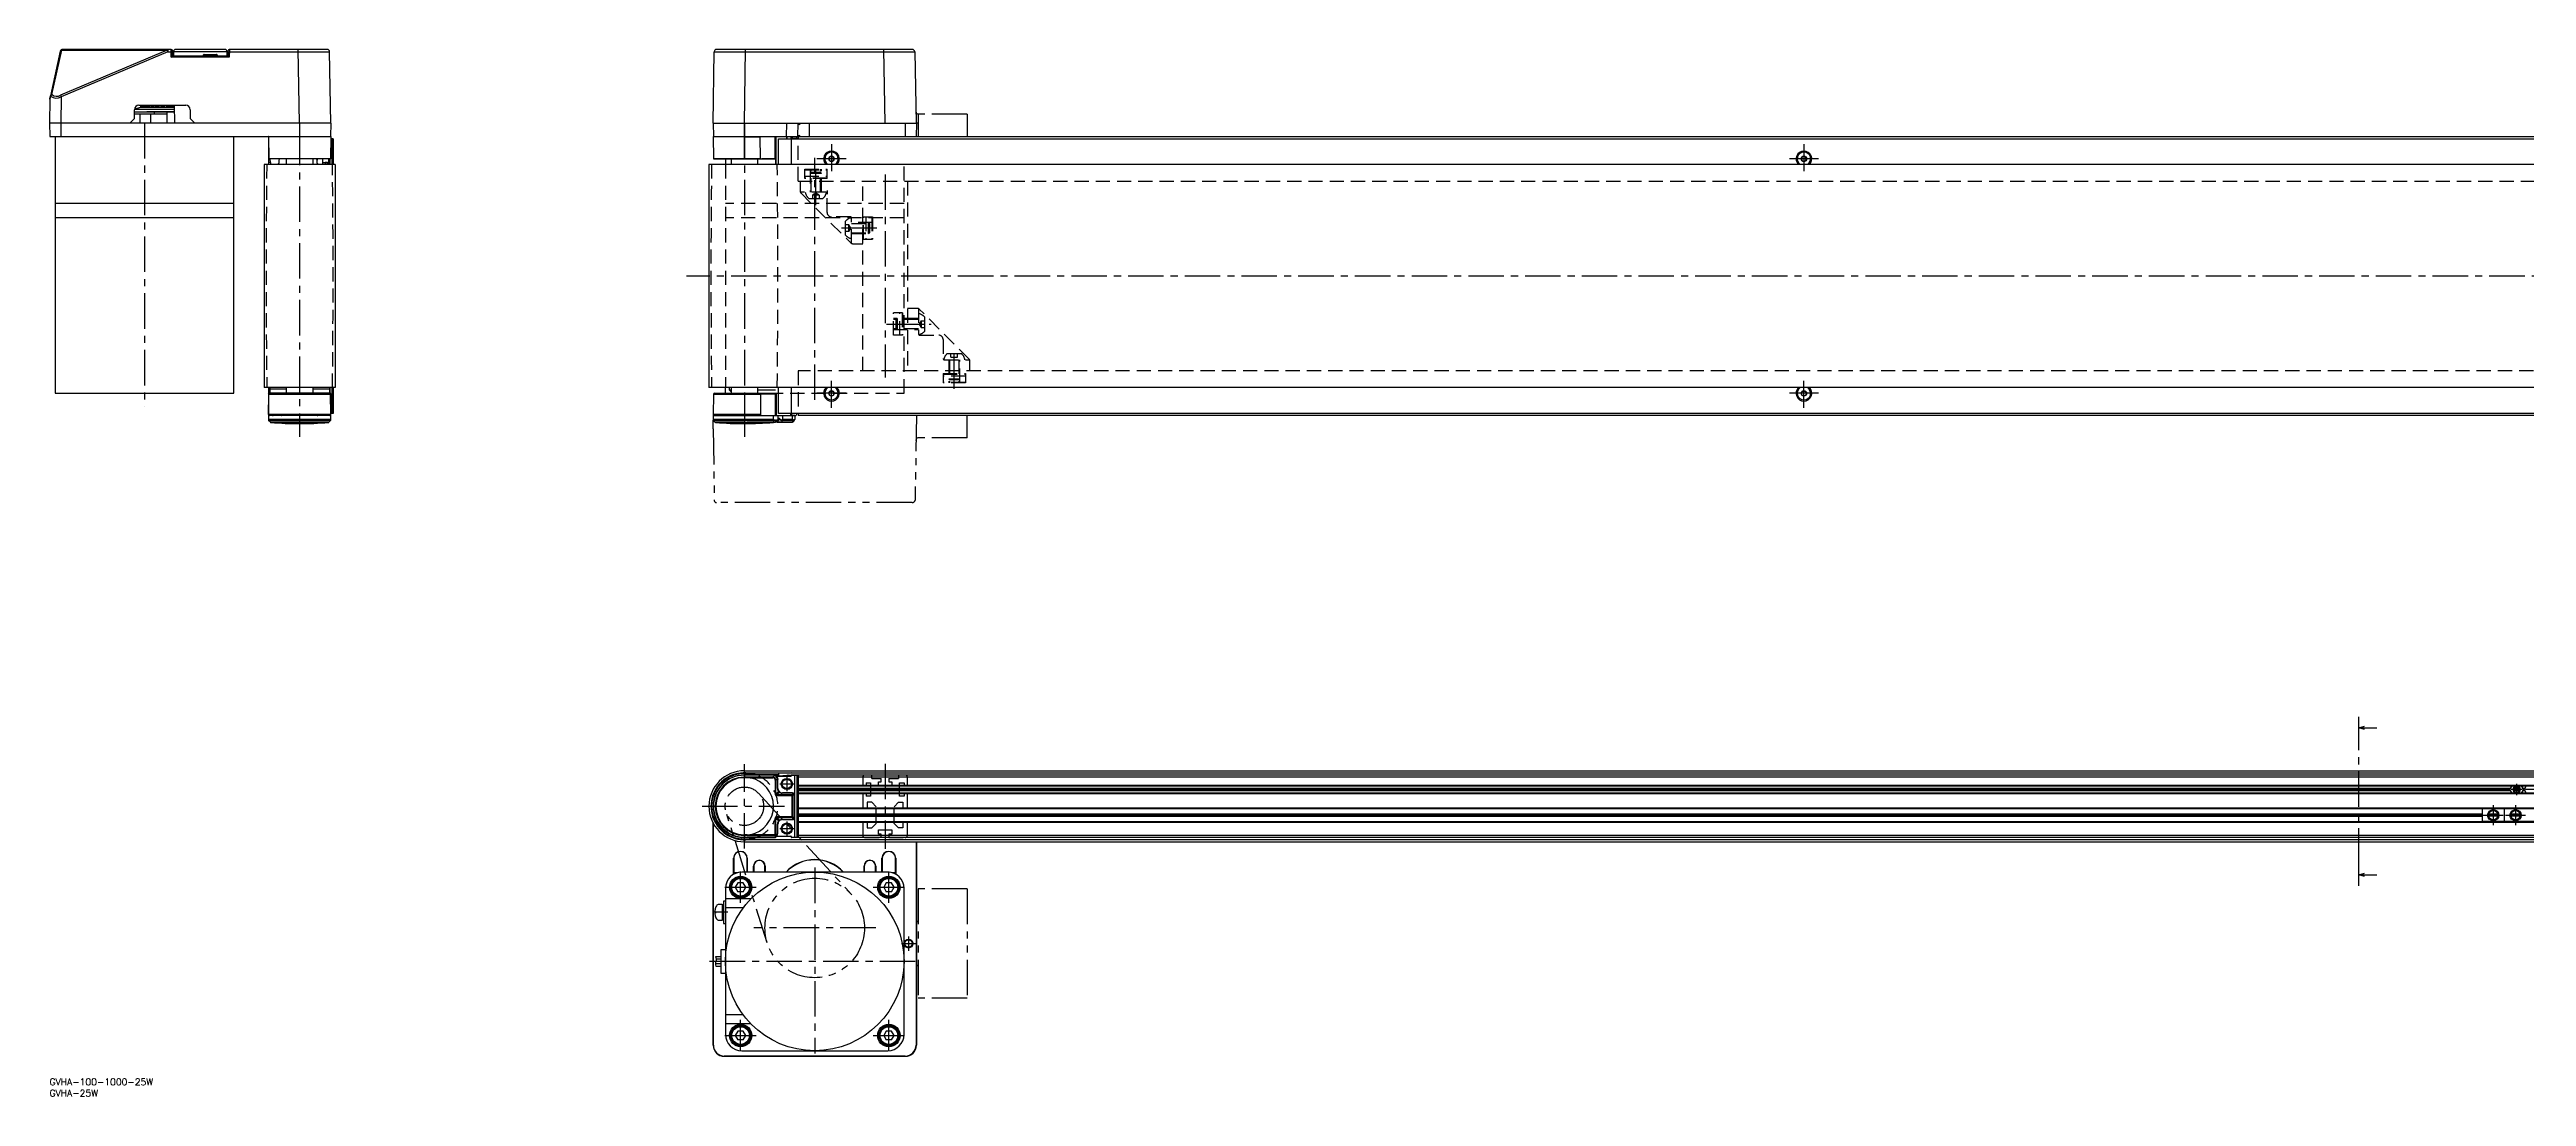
# Model space of a CAD drawing. Extents: x 0 to 1840, y -8 to 967.
# Drawn here: x 0 to 1109, y -8 to 461 of the extents above; entities that cross this region are included whole.
import ezdxf

# ---------------------------------------------------------------- set-up
doc = ezdxf.new("R2010")
doc.units = 0
doc.header["$LTSCALE"] = 0.5
for name, pattern in [('CENTER', [50.8, 31.75, -6.35, 6.35, -6.35]), ('DASHED', [19.05, 12.7, -6.35]), ('PHANTOM', [63.5, 31.75, -6.35, 6.35, -6.35, 6.35, -6.35])]:
    doc.linetypes.add(name, pattern=pattern)
for name, color, linetype in [('MSM_CENTER', 1, 'CENTER'), ('MSM_CONTINUOUS', 7, 'CONTINUOUS'), ('MSM_DASHED', 4, 'DASHED'), ('MSM_IMAGINARY', 6, 'PHANTOM'), ('MSM_NARROW', 5, 'CONTINUOUS'), ('MSM_PART_NUMBER', 7, 'CONTINUOUS')]:
    doc.layers.add(name, color=color, linetype=linetype)
doc.styles.get("Standard").update_dxf_attribs({"font": 'txt.shx', "height": 3, "bigfont": 'bigfont.shx'})

# ---------------------------------------------------------------- blocks, each defined once
blk = doc.blocks.new('*U2')
at = {"layer": 'MSM_PART_NUMBER'}
blk.add_text('GVHA-100-1000-25W', height=3, dxfattribs=at).set_placement((0, -3))
blk = doc.blocks.new('*U3')
at = {"layer": 'MSM_PART_NUMBER'}
blk.add_text('GVHA-25W', height=3, dxfattribs=at).set_placement((0, -8))

msp = doc.modelspace()

# ---------------------------------------------------------------- linework, layer by layer
at = {"layer": 'MSM_CENTER'}
for p, q in [((42.5, 428), (42.5, 301)), ((112, 425), (112, 287.5)), ((311.2, 428), (311.2, 287.5)), ((342.7, 304), (342.7, 412.5)), ((356.7, 412), (343.7, 412)), ((350.2, 418.5), (350.2, 406.5)), ((792.2, 412), (779.2, 412)), ((785.7, 418.5), (785.7, 406.5)), ((343.2, 391.2), (343.2, 408.3)), ((374.2, 405), (374.2, 314)), ((370.5, 381), (353.4, 381)), ((1337.1, 359.5), (285.3, 359.5)), ((374.9, 338), (394.9, 338)), ((405.2, 309), (405.2, 327.7)), ((350.2, 300.5), (350.2, 312.5)), ((785.7, 300.5), (785.7, 312.5)), ((356.7, 307), (343.7, 307)), ((792.2, 307), (779.2, 307)), ((1034.2, 96.3), (1034.2, 152.1)), ((311.2, 103.1), (311.2, 140.9)), ((330.2, 135.2), (330.2, 128.8)), ((374.2, 141), (374.2, 103)), ((327, 132), (333.3, 132)), ((1094.4, 122.5), (1094.4, 113.5)), ((1107.4, 129.5), (1102.4, 129.5)), ((1104.4, 122.5), (1104.4, 113.5)), ((1104.9, 127), (1104.9, 132)), ((1113.9, 129.5), (1108.9, 129.5)), ((292.3, 122), (329.2, 122)), ((327, 112), (333.3, 112)), ((330.2, 115.2), (330.2, 108.8)), ((1089.9, 118), (1098.9, 118)), ((1099.9, 118), (1108.9, 118)), ((309.5, 78.7), (309.5, 92.7)), ((342.7, 94.5), (342.7, 11.2)), ((375.9, 78.7), (375.9, 92.7)), ((302.5, 85.7), (316.5, 85.7)), ((368.9, 85.7), (382.9, 85.7)), ((303.7, 74.5), (297.2, 74.5)), ((370, 67.5), (315.4, 67.5)), ((381.5, 60.5), (387.8, 60.5)), ((384.7, 63.7), (384.7, 57.3)), ((387.7, 52.5), (294.2, 52.5)), ((309.5, 12.3), (309.5, 26.3)), ((375.9, 12.3), (375.9, 26.3)), ((302.5, 19.3), (316.5, 19.3)), ((368.9, 19.3), (382.9, 19.3))]:
    msp.add_line(p, q, dxfattribs=at)
at = {"layer": 'MSM_CONTINUOUS'}
for p, q in [((4.8, 460.2), (0.5, 440.2)), ((1.1, 440.8), (5.5, 460.7)), ((52.7, 460.7), (4.9, 440.5)), ((53, 460), (5.2, 439.7)), ((5.5, 460.7), (52.7, 460.7)), ((54.5, 461), (5.8, 461)), ((53, 461), (53, 460)), ((53, 460), (55, 460)), ((54.5, 457.5), (54.4, 461)), ((55, 458.5), (54.5, 457.5)), ((54.5, 457.5), (55.5, 458)), ((80.5, 457.5), (54.5, 457.5)), ((55, 460), (55, 460.5)), ((55, 458.5), (55, 460)), ((55, 458.5), (55, 458.5)), ((55.5, 460), (55.5, 458)), ((79.5, 460), (55.5, 460)), ((79.5, 458), (55.5, 458)), ((78.5, 461), (56.5, 461)), ((69, 458.5), (69, 458.6)), ((69.2, 458.8), (74.8, 458.8)), ((75, 458.5), (75, 458.6)), ((79.5, 458), (79.5, 460)), ((80.5, 457.5), (79.5, 458)), ((80, 460), (80, 460.5)), ((80, 460), (125.4, 460)), ((80, 460), (80, 458.5)), ((80, 458.5), (80, 458.5)), ((80, 458.5), (80.5, 457.5)), ((80.6, 461), (80.5, 457.5)), ((124.4, 461), (80.5, 461)), ((112, 428), (111.4, 461)), ((126, 428), (125.4, 460)), ((297.2, 428), (297.7, 460)), ((297.7, 460), (387.6, 460)), ((386.3, 461), (298.7, 461)), ((311.2, 428), (311.7, 461)), ((374.2, 428), (373.6, 461)), ((388.2, 428), (387.6, 460)), ((0.2, 438.7), (0, 428)), ((0.2, 438.9), (0.5, 440.2)), ((0.5, 440), (0.2, 438.7)), ((0.2, 438.7), (0.2, 438.9)), ((4.9, 440.5), (5.2, 439.7)), ((5.2, 439.7), (5, 428)), ((40.7, 435), (38, 434.2)), ((55.9, 434.1), (38, 434.1)), ((38, 430), (38, 434)), ((38, 433.1), (55.9, 433.1)), ((40, 436), (61, 436)), ((40.7, 436), (40.7, 435)), ((40.7, 436), (40.7, 435)), ((40.7, 436), (40.7, 435)), ((55.9, 435), (40.7, 435)), ((40.8, 436), (40.8, 435)), ((40.8, 436), (40.8, 435)), ((40.8, 436), (40.8, 435)), ((40.9, 436), (40.9, 435)), ((41.1, 435), (41.1, 436)), ((41.2, 436), (41.2, 435)), ((41.2, 436), (41.2, 435)), ((41.3, 436), (41.3, 435)), ((41.4, 436), (41.4, 435)), ((41.4, 436), (41.4, 435)), ((41.6, 436), (41.6, 435)), ((41.9, 435), (41.9, 436)), ((42.1, 436), (42.1, 435)), ((42.2, 436), (42.2, 435)), ((42.4, 436), (42.4, 435)), ((42.5, 436), (42.5, 435)), ((42.5, 436), (42.5, 435)), ((42.8, 436), (42.8, 435)), ((43.1, 435), (43.1, 436)), ((43.5, 436), (43.5, 435)), ((43.5, 433.1), (43.5, 433)), ((55.9, 433), (43.5, 433)), ((43.6, 436), (43.6, 435)), ((43.9, 436), (43.9, 435)), ((44.1, 436), (44.1, 435)), ((44.4, 436), (44.4, 435)), ((44.7, 435), (44.7, 436)), ((45.3, 436), (45.3, 435)), ((45.4, 436), (45.4, 435)), ((45.8, 436), (45.8, 435)), ((46, 436), (46, 435)), ((46.4, 436), (46.4, 435)), ((46.8, 435), (46.8, 436)), ((47.5, 436), (47.5, 435)), ((47.6, 436), (47.6, 435)), ((48.1, 436), (48.1, 435)), ((48.3, 436), (48.3, 435)), ((48.8, 436), (48.8, 435)), ((49.1, 435), (49.1, 436)), ((50, 436), (50, 435)), ((50, 435), (50, 436)), ((50.2, 436), (50.2, 435)), ((50.6, 436), (50.6, 435)), ((50.9, 436), (50.9, 435)), ((51.4, 436), (51.4, 435)), ((51.7, 435), (51.7, 436)), ((52.5, 435), (52.5, 436)), ((52.5, 433), (52.5, 428)), ((52.7, 436), (52.7, 435)), ((52.9, 436), (52.9, 435)), ((53.4, 436), (53.4, 435)), ((53.7, 436), (53.7, 435)), ((54.2, 436), (54.2, 435)), ((54.5, 435), (54.5, 436)), ((55.1, 435), (55.1, 436)), ((55.2, 435), (55.2, 436)), ((55.5, 436), (55.5, 435)), ((55.8, 436), (56, 428)), ((55.8, 436), (55.8, 435)), ((63, 434), (63, 430)), ((0, 428), (0.1, 422)), ((126, 428), (0, 428)), ((0.1, 422), (126, 422)), ((2.5, 422), (2.5, 307)), ((5, 428), (5, 422)), ((36, 428), (38, 430)), ((36.6, 428), (36.6, 428.5)), ((52.5, 432), (38, 432)), ((40.5, 432), (40.5, 428)), ((45.2, 432), (45.2, 428)), ((63, 430), (65, 428)), ((82.5, 307), (82.5, 422)), ((98, 422), (98, 409.5)), ((98, 421.8), (98.2, 412.2)), ((112, 428), (112, 422)), ((126, 421.8), (125.8, 412.2)), ((126, 428), (125.9, 422)), ((126, 422), (126, 412)), ((297.2, 428), (297.3, 422)), ((297.2, 428), (388.2, 428)), ((297.2, 421.8), (297.3, 412.2)), ((297.3, 422), (1236.2, 422)), ((311.2, 412), (311.2, 428)), ((311.2, 421.8), (318.1, 421.8)), ((318.1, 422), (318.3, 412)), ((325, 412), (325, 422)), ((325.2, 409.5), (325.2, 422)), ((325.4, 409.5), (325.4, 422)), ((330.1, 422), (330.2, 428)), ((330.1, 421.8), (330.1, 421)), ((330.1, 421.8), (330.2, 421.8)), ((330.2, 421.8), (330.2, 421)), ((332.2, 421.2), (332.2, 422)), ((332.7, 421), (332.7, 422)), ((334.7, 421), (334.7, 422)), ((335.1, 422), (335.2, 428)), ((335.2, 422), (335.2, 421)), ((340.2, 428), (340.2, 422)), ((383.2, 428), (383.2, 422)), ((388.2, 428), (388.1, 422)), ((126, 412), (98, 412)), ((98.2, 412.2), (125.8, 412.2)), ((98.9, 410.3), (98.8, 412)), ((103, 412), (102.7, 411.4)), ((102.7, 411.4), (102.7, 410.1)), ((106, 412), (106, 409.5)), ((118, 409.5), (118, 412)), ((119.8, 411.4), (119.5, 412)), ((119.8, 410.6), (120, 412)), ((119.8, 410.1), (119.8, 412)), ((119.9, 410), (119.8, 410.6)), ((122.2, 412), (122.2, 409.5)), ((125.1, 410.4), (125.1, 412)), ((125.5, 412.1), (125.5, 409.5)), ((127, 421), (126, 421)), ((126.5, 409.5), (126.5, 421)), ((127, 421), (127, 409.5)), ((127, 421), (127, 409.5)), ((297.3, 412.2), (318.3, 412.2)), ((297.5, 412), (325, 412)), ((302.7, 412), (302.7, 409.5)), ((305.2, 412), (305.2, 409.5)), ((317.2, 409.5), (317.2, 412)), ((319, 412.2), (325.1, 412.2)), ((319, 412), (319, 412.2)), ((326.5, 409.5), (326.5, 421)), ((326.5, 421), (1295.5, 421)), ((332.1, 421), (332.1, 409.5)), ((332.2, 421.2), (335.2, 421.2)), ((332.2, 421), (332.2, 409.5)), ((349.6, 413), (349, 412)), ((349, 412), (349.6, 410.9)), ((350.8, 413), (349.6, 413)), ((349.6, 410.9), (350.8, 410.9)), ((351.4, 412), (350.8, 413)), ((350.8, 410.9), (351.4, 412)), ((785.1, 413), (784.5, 412)), ((784.5, 412), (785.1, 410.9)), ((786.3, 413), (785.1, 413)), ((785.1, 410.9), (786.3, 410.9)), ((786.9, 412), (786.3, 413)), ((786.3, 410.9), (786.9, 412)), ((96.1, 409.5), (96.1, 309.5)), ((127.9, 409.5), (96.1, 409.5)), ((99.1, 410.3), (98, 410.3)), ((99.1, 409.5), (99.1, 410.3)), ((102.1, 409.5), (102.7, 410.1)), ((119.8, 410.1), (120.5, 409.5)), ((122.2, 410.4), (125.1, 410.4)), ((123.4, 410.3), (123.4, 409.5)), ((124.5, 410.3), (123.4, 410.3)), ((124.5, 409.5), (124.5, 410.3)), ((125.1, 410.4), (125.5, 409.9)), ((125.1, 409.5), (125.1, 410.3)), ((127.9, 409.5), (127.9, 309.5)), ((295.3, 409.5), (295.3, 309.5)), ((1327.1, 409.5), (295.3, 409.5)), ((82.5, 392), (2.5, 392)), ((82.5, 385.5), (2.5, 385.5)), ((2.5, 307), (82.5, 307)), ((127.9, 309.5), (96.1, 309.5)), ((98, 309.5), (98, 295.2)), ((98, 297.5), (98.2, 306.5)), ((98.2, 306.9), (98.2, 309.5)), ((125.8, 306.5), (98.2, 306.5)), ((125.7, 307), (98.3, 307)), ((98.4, 307), (98.4, 309.5)), ((98.6, 309.5), (98.6, 307)), ((98.6, 309), (106, 309)), ((101, 306.7), (101, 306.5)), ((106, 309.5), (106, 307.2)), ((106, 307.2), (106.2, 307)), ((117.8, 307), (118, 307.2)), ((118, 307.2), (118, 309.5)), ((118, 309), (125.4, 309)), ((123, 306.7), (123, 306.5)), ((125.4, 309.5), (125.4, 307)), ((125.5, 309.5), (125.5, 307)), ((126, 297.5), (125.8, 306.5)), ((126, 295.2), (126, 306.8)), ((126.5, 298), (126.5, 309.5)), ((127, 309.5), (127, 298)), ((127, 309.5), (127, 298)), ((1327.1, 309.5), (295.3, 309.5)), ((297.3, 306.5), (297.2, 297.5)), ((318.6, 306.5), (297.3, 306.5)), ((297.8, 307), (325.1, 307)), ((300.2, 306.7), (300.2, 306.5)), ((302.7, 307), (302.7, 309.5)), ((304.3, 309.5), (304.3, 308.5)), ((304.3, 308.5), (305.2, 307.6)), ((304.3, 308.5), (305.2, 308.5)), ((305.2, 309.5), (305.2, 307.2)), ((305.2, 307.2), (305.4, 307)), ((311.2, 307), (311.2, 294.1)), ((317, 307), (317.2, 307.2)), ((317.2, 307.2), (317.2, 309.5)), ((317.2, 308.5), (325.1, 308.5)), ((318.5, 297.5), (318.6, 307)), ((318.6, 306.8), (325, 306.8)), ((325, 306.8), (325, 297)), ((325.2, 297), (325.2, 307)), ((325.4, 307), (325.4, 297)), ((326.5, 298), (326.5, 309.5)), ((332.1, 309.5), (332.1, 298)), ((332.2, 309.5), (332.2, 298)), ((349, 307), (349.6, 308)), ((349.6, 305.9), (349, 307)), ((349.6, 308), (350.8, 308)), ((350.8, 305.9), (349.6, 305.9)), ((350.8, 308), (351.4, 307)), ((351.4, 307), (350.8, 305.9)), ((784.5, 307), (785.1, 308)), ((785.1, 305.9), (784.5, 307)), ((785.1, 308), (786.3, 308)), ((786.3, 305.9), (785.1, 305.9)), ((786.3, 308), (786.9, 307)), ((786.9, 307), (786.3, 305.9)), ((126, 297.5), (98, 297.5)), ((98, 297.5), (98, 297.5)), ((98.1, 297.2), (98, 297.2)), ((126, 297), (98, 297)), ((126, 295.2), (98, 295.2)), ((125.9, 294.8), (98.1, 294.8)), ((98.9, 294.1), (98.1, 294.8)), ((125.1, 294.1), (98.9, 294.1)), ((98.9, 294.1), (98.9, 294.1)), ((124.8, 293.9), (99.2, 293.9)), ((100.2, 297.3), (100.2, 297.5)), ((103.8, 297.3), (103.8, 297.5)), ((120.2, 297.3), (120.2, 297.5)), ((125.9, 294.8), (125.1, 294.1)), ((125.1, 294.1), (125.1, 294.1)), ((126, 297.2), (125.9, 297.2)), ((127, 298), (126, 298)), ((126, 297.5), (126, 297.5)), ((318.5, 297.5), (297.2, 297.5)), ((297.2, 297), (297.2, 295.2)), ((297.2, 297), (333.8, 297)), ((324.2, 295.2), (297.2, 295.2)), ((297.3, 294.8), (298, 294.1)), ((324.2, 294.8), (297.3, 294.8)), ((311, 294.1), (298, 294.1)), ((311, 293.9), (298.4, 293.9)), ((307.4, 297), (307.4, 297)), ((311, 294.1), (311.2, 294.1)), ((312.4, 294), (311, 293.9)), ((311, 294), (312.7, 294)), ((311.2, 294.1), (312.4, 294.1)), ((313.8, 294.1), (312.4, 294.1)), ((313.8, 294), (312.4, 294)), ((312.5, 294), (312.7, 294)), ((313.8, 294), (312.7, 294)), ((312.7, 294), (313.8, 294)), ((323.9, 294.1), (313.8, 294.1)), ((313.8, 294), (313.8, 294.1)), ((313.8, 294), (323.9, 294)), ((324.2, 294), (313.8, 294)), ((318.5, 297.2), (318.5, 297.5)), ((324.6, 294.8), (323.9, 294.1)), ((323.9, 294.1), (323.9, 294)), ((324.2, 294.8), (324.2, 297)), ((324.2, 295.2), (324.7, 295.1)), ((324.6, 294.8), (324.2, 294.8)), ((324.2, 294), (325, 294)), ((324.7, 295.1), (324.6, 294.8)), ((325.3, 294.1), (326, 294.8)), ((326.8, 295.2), (325.7, 294.1)), ((332.6, 294.1), (325.7, 294.1)), ((325.7, 294.1), (325.7, 294)), ((325.7, 294), (332.6, 294)), ((326, 294.8), (326.4, 295.2)), ((326, 294.8), (326, 294.8)), ((326.1, 295.1), (326.2, 295.2)), ((326.2, 297), (326.2, 295.2)), ((326.2, 295.2), (326.5, 295.6)), ((326.4, 295.2), (326.4, 295.2)), ((1295.5, 298), (326.5, 298)), ((328.2, 297), (328.2, 294.8)), ((332.8, 295.2), (328.2, 295.2)), ((332.8, 294.8), (328.2, 294.8)), ((332, 297), (332, 298)), ((332.2, 297), (332.2, 298)), ((332.4, 297), (332.4, 298)), ((333.8, 297), (332.4, 297)), ((332.6, 294.1), (333.1, 294.7)), ((332.6, 294), (332.6, 294.1)), ((332.8, 294.8), (332.8, 297)), ((333.5, 294.7), (332.9, 294.1)), ((333.3, 294.8), (333.1, 294.7)), ((333.8, 297), (333.8, 295.2)), ((333.8, 297), (333.8, 297)), ((334.8, 298), (334.8, 297.9)), ((334.8, 297.9), (334.8, 297.9)), ((335.2, 298), (335.2, 297)), ((1236.2, 297), (335.2, 297)), ((1034.2, 152.1), (1034.2, 162.1)), ((1034.2, 157.1), (1036.7, 157.8)), ((1034.2, 157.1), (1042.2, 157.1)), ((1036.7, 156.4), (1034.2, 157.1)), ((311, 134.8), (311, 135.1)), ((311, 135.1), (311.2, 135.1)), ((312.4, 134.8), (311, 134.8)), ((311.2, 137.9), (1311.2, 137.9)), ((311.2, 137), (1311.2, 137)), ((311.2, 136), (311.2, 135.1)), ((326.5, 136), (311.2, 136)), ((324.2, 135.9), (311.2, 135.9)), ((311.2, 135.1), (312.4, 135.1)), ((313.8, 135.1), (312.4, 135.1)), ((313.8, 134.7), (312.4, 134.8)), ((313.8, 134.8), (312.7, 135)), ((323.9, 135.1), (313.8, 135.1)), ((313.8, 134.8), (313.8, 135.1)), ((313.8, 134.8), (323.9, 134.8)), ((313.8, 134.8), (313.8, 134.8)), ((313.8, 134.8), (313.8, 134.8)), ((313.8, 134.8), (313.8, 134.7)), ((324.6, 135.8), (323.9, 135.1)), ((323.9, 135.1), (323.9, 134.8)), ((324.2, 136), (324.7, 135.9)), ((324.2, 136), (324.2, 135.9)), ((324.6, 135.8), (324.2, 135.9)), ((325, 133.7), (325, 127.5)), ((325, 133.7), (325.3, 133.7)), ((325.1, 135.9), (326.5, 135.9)), ((325.2, 135.8), (325.2, 135.7)), ((325.3, 133.7), (326, 134.4)), ((325.3, 127.5), (325.3, 133.7)), ((332, 135.4), (325.6, 135.4)), ((326, 134), (326, 134.4)), ((326, 130), (326, 134)), ((326, 134), (326.2, 134)), ((326.1, 134.5), (326.2, 134)), ((326.2, 130), (326.2, 134)), ((332.1, 137), (326.5, 136.6)), ((326.5, 136.6), (326.5, 135.6)), ((326.5, 135.6), (332.2, 136)), ((332.2, 136), (334.8, 136)), ((332.2, 135.6), (332.2, 135.8)), ((334.8, 135.8), (332.2, 135.8)), ((333.8, 108.2), (333.8, 136)), ((334.8, 136), (1248.1, 136)), ((334.8, 136), (334.8, 135.8)), ((334.8, 108.7), (334.8, 135.8)), ((335.2, 135.5), (334.8, 135.8)), ((335, 135.9), (334.9, 136)), ((335.2, 136), (335.2, 108)), ((1236.2, 135), (335.2, 135)), ((325, 127.5), (325.3, 127.5)), ((325.3, 127.5), (326.4, 128.6)), ((326.8, 128.3), (325.7, 127.1)), ((332.6, 127.1), (325.7, 127.1)), ((325.7, 127.1), (325.7, 126.8)), ((325.7, 126.8), (332.9, 126.8)), ((332.8, 128), (328.2, 128)), ((332.8, 127.9), (328.2, 127.9)), ((332.6, 127.1), (333.1, 127.7)), ((332.6, 116.9), (332.6, 127.1)), ((332.8, 128), (332.8, 127.9)), ((333.5, 127.4), (332.9, 126.8)), ((332.9, 117.2), (332.9, 126.8)), ((333.1, 127.7), (333.3, 127.8)), ((333.5, 127.6), (333.5, 127.4)), ((333.6, 117), (333.6, 127)), ((333.6, 127), (333.8, 127)), ((333.8, 117), (333.8, 127)), ((335.2, 131.5), (1236.2, 131.5)), ((335.2, 131.2), (1236.2, 131.2)), ((1102, 130), (335.2, 130)), ((1101.7, 129.5), (335.2, 129.5)), ((335.2, 129), (1102, 129)), ((1236.2, 127.8), (335.2, 127.8)), ((1236.2, 127.5), (335.2, 127.5)), ((1102.7, 131.2), (1101.7, 129.5)), ((1101.7, 129.5), (1102.7, 127.8)), ((1106.1, 129.5), (1103.6, 129.5)), ((1106, 130), (1103.8, 130)), ((1106, 129), (1103.8, 129)), ((1108.1, 129.5), (1107.1, 131.2)), ((1107.1, 127.8), (1108.1, 129.5)), ((1108.5, 130), (1107.8, 130)), ((1107.8, 129), (1108.5, 129)), ((1108.2, 129.5), (1108.1, 129.5)), ((1109.2, 131.2), (1108.2, 129.5)), ((1108.2, 129.5), (1109.2, 127.8)), ((297.2, 15), (297.2, 114.5)), ((297.3, 15), (297.3, 114.3)), ((325, 108.9), (325, 116.5)), ((325, 116.5), (325.3, 116.5)), ((326.4, 115.4), (325.3, 116.5)), ((325.3, 109.2), (325.3, 116.5)), ((332.9, 117.2), (325.7, 117.2)), ((325.7, 117.2), (325.7, 116.9)), ((325.7, 116.9), (326.8, 115.7)), ((325.7, 116.9), (332.6, 116.9)), ((326, 110), (326, 114)), ((326, 114), (326.2, 114)), ((326.2, 110), (326.2, 114)), ((328.2, 116.1), (332.8, 116.1)), ((328.2, 116.1), (328.2, 116)), ((328.2, 116), (332.8, 116)), ((333.1, 116.3), (332.6, 116.9)), ((332.8, 116.1), (332.8, 116)), ((332.9, 117.2), (333.5, 116.6)), ((333.1, 116.3), (333.3, 116.2)), ((333.5, 116.6), (333.5, 116.4)), ((333.6, 117), (333.8, 117)), ((335.2, 121.3), (1236.2, 121.3)), ((335.2, 121), (1236.2, 121)), ((1089.4, 118.5), (335.2, 118.5)), ((1089.4, 118), (335.2, 118)), ((335.2, 117.5), (1089.4, 117.5)), ((1236.2, 115), (335.2, 115)), ((1236.2, 114.7), (335.2, 114.7)), ((1089.4, 121), (1089.4, 115)), ((1129.4, 120.9), (1089.4, 120.9)), ((1129.4, 115.1), (1089.4, 115.1)), ((1096.4, 118), (1092.3, 118)), ((1096.4, 118.5), (1092.4, 118.5)), ((1096.4, 117.5), (1092.4, 117.5)), ((1099.4, 115), (1099.4, 121)), ((1106.4, 118), (1102.3, 118)), ((1106.4, 118.5), (1102.4, 118.5)), ((1106.4, 117.5), (1102.4, 117.5)), ((312.4, 109.2), (311, 109.2)), ((311, 109.2), (311, 108.9)), ((311, 108.9), (311.2, 108.9)), ((312.4, 108.9), (311.2, 108.9)), ((311.2, 108.9), (311.2, 108)), ((311.2, 108.1), (324.2, 108.1)), ((311.2, 108), (325, 108)), ((1311.2, 107), (311.2, 107)), ((311.2, 106.1), (1311.2, 106.1)), ((312.4, 108.9), (313.8, 108.9)), ((312.7, 109), (313.8, 109.3)), ((312.7, 109), (313.8, 109.2)), ((313.8, 109.3), (313.8, 109.2)), ((325.3, 109.2), (313.8, 109.2)), ((313.8, 109.2), (313.8, 108.9)), ((313.8, 109.2), (313.8, 109.2)), ((313.8, 109.2), (313.8, 109.2)), ((313.8, 108.9), (325, 108.9)), ((324.2, 108.1), (324.2, 108)), ((325.2, 108.6), (325, 108.9)), ((325.2, 108.6), (325.5, 108.5)), ((325.3, 109.2), (325.6, 108.9)), ((325.6, 108.9), (325.6, 108.7)), ((325.6, 108.6), (332, 108.6)), ((326, 110), (326.2, 110)), ((332.2, 108.4), (332.2, 108.2)), ((332.2, 108.2), (333.8, 108.2)), ((1291.7, 108), (332.4, 108)), ((333.8, 108.2), (333.8, 108.2)), ((333.8, 108.2), (333.8, 108)), ((333.8, 108), (333.8, 108.2)), ((334.6, 108), (334.9, 108.3)), ((334.8, 108.7), (335.2, 109)), ((335, 108.5), (335.2, 108.5)), ((335.2, 109), (1236.2, 109)), ((388.1, 106.1), (388.1, 15)), ((388.2, 106.1), (388.2, 15)), ((306.4, 98.7), (306.3, 98.7)), ((306.3, 91.5), (306.3, 98.7)), ((306.4, 98.7), (306.4, 91.6)), ((308.1, 92.2), (307.2, 92.2)), ((375.4, 92.5), (310, 92.5)), ((312.5, 98.7), (312.4, 98.7)), ((312.4, 92.5), (312.4, 98.7)), ((312.5, 98.7), (312.5, 92.5)), ((315.3, 95.2), (315.4, 95.2)), ((315.3, 92.5), (315.3, 95.2)), ((315.4, 95.2), (315.4, 92.5)), ((320.5, 95.2), (320.4, 95.2)), ((320.4, 92.5), (320.4, 95.2)), ((320.5, 95.2), (320.5, 92.5)), ((364.8, 95.2), (364.9, 95.2)), ((364.8, 92.5), (364.8, 95.2)), ((364.9, 95.2), (364.9, 92.5)), ((370, 95.2), (369.9, 95.2)), ((369.9, 92.5), (369.9, 95.2)), ((370, 95.2), (370, 92.5)), ((372.8, 98.7), (372.9, 98.7)), ((372.8, 92.5), (372.8, 98.7)), ((372.9, 98.7), (372.9, 92.5)), ((378.2, 92.2), (377.3, 92.2)), ((379, 98.7), (378.9, 98.7)), ((378.9, 91.6), (378.9, 98.7)), ((379, 98.7), (379, 91.5)), ((1034.2, 86.3), (1034.2, 96.3)), ((1034.2, 91.3), (1036.7, 92)), ((1034.2, 91.3), (1042.2, 91.3)), ((1036.7, 90.6), (1034.2, 91.3)), ((301.2, 78), (299.7, 78)), ((301.2, 78), (301.2, 71)), ((301.9, 77.8), (301.2, 77.8)), ((301.9, 79.5), (301.9, 69.5)), ((302.7, 79.5), (301.9, 79.5)), ((302.7, 85.2), (302.7, 19.8)), ((314.1, 80.5), (302.7, 80.5)), ((308.3, 87.7), (307.1, 85.7)), ((307.1, 85.7), (308.3, 83.7)), ((310.6, 87.7), (308.3, 87.7)), ((310.6, 83.7), (308.3, 83.7)), ((311.8, 85.7), (310.6, 87.7)), ((310.6, 83.7), (311.8, 85.7)), ((374.7, 87.7), (373.6, 85.7)), ((373.6, 85.7), (374.7, 83.7)), ((377, 87.7), (374.7, 87.7)), ((377, 83.7), (374.7, 83.7)), ((378.2, 85.7), (377, 87.7)), ((377, 83.7), (378.2, 85.7)), ((382.7, 19.8), (382.7, 85.2)), ((298.2, 74.9), (297.9, 74.9)), ((297.9, 74.1), (298.2, 74.1)), ((298.2, 76.5), (298.2, 76.5)), ((298.2, 72.5), (298.2, 72.5)), ((299.7, 71), (301.2, 71)), ((301.2, 71.1), (301.9, 71.1)), ((301.9, 69.5), (302.7, 69.5)), ((310.7, 76.5), (302.7, 76.5)), ((300.7, 57.7), (300.7, 47.2)), ((302.7, 57.7), (300.7, 57.7)), ((298.2, 51.5), (300.7, 51.5)), ((300.7, 54.6), (298.3, 54.6)), ((298.4, 50.4), (300.7, 50.4)), ((300.7, 53.5), (298.6, 53.5)), ((300.7, 47.2), (302.7, 47.2)), ((310.7, 28.5), (302.7, 28.5)), ((314.1, 24.5), (302.7, 24.5)), ((297.2, 15), (297.3, 15)), ((308.3, 21.3), (307.1, 19.3)), ((307.1, 19.3), (308.3, 17.3)), ((310.6, 21.3), (308.3, 21.3)), ((310.6, 17.3), (308.3, 17.3)), ((310, 12.5), (375.4, 12.5)), ((311.8, 19.3), (310.6, 21.3)), ((310.6, 17.3), (311.8, 19.3)), ((374.7, 21.3), (373.6, 19.3)), ((373.6, 19.3), (374.7, 17.3)), ((377, 21.3), (374.7, 21.3)), ((377, 17.3), (374.7, 17.3)), ((378.2, 19.3), (377, 21.3)), ((377, 17.3), (378.2, 19.3)), ((388.2, 15), (388.1, 15)), ((383.2, 10.1), (302.2, 10.1)), ((302.2, 10), (302.2, 10.1)), ((302.2, 10), (383.2, 10)), ((383.2, 10), (383.2, 10.1))]:
    msp.add_line(p, q, dxfattribs=at)
for centre, radius in [((350.2, 412), 1.2), ((785.7, 412), 1.2), ((350.2, 307), 1.2), ((785.7, 307), 1.2), ((330.2, 132), 2.07), ((1104.9, 129.5), 1.23), ((330.2, 112), 2.07), ((1094.4, 118), 2.07), ((1104.4, 118), 2.07), ((342.7, 52.5), 40), ((309.5, 85.7), 5), ((309.5, 85.7), 4.6), ((309.5, 85.7), 4.25), ((309.5, 85.7), 3.95), ((375.9, 85.7), 5), ((375.9, 85.7), 4.6), ((375.9, 85.7), 4.25), ((375.9, 85.7), 3.95), ((384.7, 60.5), 2), ((309.5, 19.3), 5), ((309.5, 19.3), 4.6), ((309.5, 19.3), 4.25), ((309.5, 19.3), 3.95), ((375.9, 19.3), 5), ((375.9, 19.3), 4.6), ((375.9, 19.3), 4.25), ((375.9, 19.3), 3.95)]:
    msp.add_circle(centre, radius, dxfattribs=at)
for centre, radius, start, end in [((5.8, 460), 1, 90, 167.7352), ((5.6, 460), 0.773, 96.4035, 163.9914), ((5.9, 460.6), 0.401, 96.3396, 155.629), ((53.1, 460.6), 0.404, 96.5755, 155.393), ((-31.2, 424.4), 91.4, 22.9114, 23.4224), ((54.5, 460.5), 0.5, 1.0003, 89.9997), ((55.5, 458.5), 0.5, 181.0375, 270.9706), ((56.5, 460), 1, 90, 179), ((68.5, 458.5), 0.5, 270, 359), ((69.2, 458.6), 0.2, 90, 179), ((74.8, 458.6), 0.2, 1, 90), ((75.5, 458.5), 0.5, 181, 270), ((78.5, 460), 1, 1, 90), ((79.5, 458.5), 0.5, 270.0277, 358.9892), ((80.5, 460.5), 0.5, 90.0003, 178.9997), ((124.4, 460), 1, 1, 89.9999), ((298.7, 460), 1, 90.0001, 179), ((386.3, 459.7), 1.31, 14.5484, 89.7529), ((1.2, 440), 0.773, 96.4037, 163.9912), ((1.6, 439.8), 1.11, 114.8131, 166.1684), ((0.7, 440.2), 0.257, 170.3521, 214.8266), ((3.1, 443.7), 4.49, 234.6775, 297.559), ((3.2, 443), 2.99, 226.442, 304.0134), ((40, 434), 2, 90, 180), ((50.4, 431.3), 3.8, 153.4992, 169.4524), ((61, 434), 2, 0, 90), ((98.2, 421.8), 0.2, 90, 181), ((125.8, 421.8), 0.2, 359, 90), ((297.4, 421.8), 0.2, 90, 181), ((329.9, 421.8), 0.211, 2.1161, 93.3517), ((330, 421.8), 0.2, 358.9998, 89.9998), ((335.7, 427.9), 0.5, 177.9158, 2.0842), ((335.7, 422), 0.5, 0.0231, 179.9769), ((98.4, 412.2), 0.2, 181, 270), ((125.6, 412.2), 0.2, 270, 359), ((297.5, 412.2), 0.2, 181, 270), ((325, 412.2), 0.2, 270, 311.9882), ((332.4, 421.2), 0.2, 180, 270), ((335, 421.2), 0.2, 270, 0), ((350.2, 412), 3.5, 314.4153, 225.5847), ((350.2, 412), 3, 303.5573, 236.4426), ((785.7, 412), 3.5, 314.4153, 225.5847), ((785.7, 412), 3, 303.5573, 236.4426), ((98.3, 306.5), 0.5, 90, 129.3159), ((98.7, 306.5), 0.5, 90, 179), ((101.3, 306.7), 0.3, 90, 180), ((122.7, 306.7), 0.3, 0, 90), ((125.3, 306.5), 0.5, 1, 90), ((125.7, 306.5), 0.5, 50.6841, 90), ((297.8, 306.5), 0.5, 90, 179), ((300.5, 306.7), 0.3, 90, 180), ((350.2, 307), 3.5, 134.4153, 45.5847), ((350.2, 307), 3, 123.5573, 56.4427), ((785.7, 307), 3.5, 134.4153, 45.5847), ((785.7, 307), 3, 123.5573, 56.4427), ((98.5, 297.5), 0.5, 179, 270), ((98.5, 295.2), 0.5, 180, 225), ((99.2, 294.4), 0.5, 225.002, 245.3214), ((99.2, 294.4), 0.5, 245.3219, 265.6672), ((112, 462.7), 169.3, 265.6577, 274.3423), ((99.9, 297.3), 0.312, 269.0983, 357.8411), ((104.1, 297.3), 0.312, 182.1589, 270.9017), ((119.9, 297.3), 0.312, 269.0785, 357.8608), ((124.8, 294.4), 0.5, 274.3328, 294.6781), ((124.8, 294.4), 0.5, 294.6786, 314.998), ((125.5, 297.5), 0.5, 270, 1), ((125.5, 295.2), 0.5, 315, 0), ((297.7, 297.5), 0.5, 179, 270), ((297.7, 295.2), 0.5, 180, 225), ((298.4, 294.4), 0.5, 225, 265.6576), ((311.2, 462.7), 169.3, 265.6576, 274.3987), ((317.6, 294.2), 6.61, 180.6984, 181.5721), ((311.5, 294), 0.511, 180.5697, 185.5337), ((312.5, 294.2), 0.148, 201.5211, 258.3836), ((312.7, 292.5), 1.47, 91.1378, 102.2905), ((330.2, 1046.4), 752.7, 268.6636, 268.7463), ((313.8, 293.9), 0.0209, 90.0781, 100.6069), ((313.8, 293.9), 0.021, 100.866, 111.7618), ((318.7, 297.2), 0.2, 181, 270), ((324.6, 298), 3.92, 259.62, 280.38), ((325.3, 296.2), 1.57, 243.2908, 296.7092), ((325.4, 297.3), 2.29, 252.019, 287.981), ((325, 294.5), 0.5, 269.9983, 315.0023), ((325.6, 295.2), 0.522, 308.444, 359.5133), ((325.6, 295.1), 0.463, 315.8811, 3.9116), ((326.2, 295.5), 0.354, 320.6137, 20.3583), ((326.6, 295.1), 0.248, 44.6507, 135.3493), ((326.8, 295.3), 0.374, 40.8747, 139.1253), ((326.2, 296), 0.98, 308.8358, 335.2691), ((328.2, 297.3), 2.51, 236.6008, 269.9357), ((328.2, 296.9), 1.76, 229.8036, 269.0081), ((332.4, 295.9), 1.11, 92.519, 102.7057), ((332.7, 294.4), 0.309, 235.1446, 304.8554), ((332.6, 294.5), 0.5, 270, 315), ((332.8, 293.5), 1.65, 65.6625, 90.9354), ((332.8, 294.3), 0.5, 45.006, 89.9933), ((333.3, 294.9), 0.309, 235.1444, 304.8556), ((333.9, 294.6), 0.617, 101.169, 155.6302), ((333, 295.3), 0.757, 307.1392, 352.1392), ((333.2, 294.8), 0.307, 324.8967, 35.1033), ((333.8, 298), 0.973, 270.1087, 0.0736), ((333.8, 298), 1, 270.0087, 358.9907), ((311.2, 122), 15.9, 90, 270), ((311.2, 122), 15, 68.9605, 291.1337), ((311.2, 122), 14.7, 72.2472, 287.7528), ((311.2, 122), 14, 90, 270), ((311.2, 122), 13.9, 90, 270), ((311.2, 122), 13.1, 90.7902, 269.2098), ((311.2, 122), 12.8, 90.7902, 269.2098), ((311.5, 116.3), 18.7, 86.4796, 91.6739), ((312.7, 135.3), 0.33, 206.4904, 271.4473), ((312.7, 134.6), 0.318, 85.4569, 144.4202), ((316.7, 152.3), 17.8, 256.9179, 260.4569), ((311.5, 205), 70, 270.9631, 271.8521), ((311.2, 122), 13, 281.496, 78.504), ((311.2, 122), 13, 281.496, 78.504), ((323.8, 133.7), 1.49, 2.7119, 87.288), ((324, 133.8), 0.982, 355.2077, 94.7923), ((324.7, 135.8), 0.182, 104.8453, 165.1551), ((323.9, 133.7), 2.21, 18.0478, 71.9522), ((324.2, 134), 2, 15.0001, 75), ((325, 135.8), 0.2, 0, 90), ((325.9, 134.6), 0.2, 287.7923, 342.2077), ((330.1, 130.9), 5, 65.8598, 85.3371), ((329.8, 129.6), 6.48, 68.8008, 79.0209), ((332, 135.6), 0.2, 270, 0), ((332.2, 135), 2, 90, 94), ((332.4, 135.8), 0.2, 89.9904, 168.386), ((332.2, 135), 1, 90, 94), ((332.4, 135.8), 0.2, 168.376, 180), ((334.6, 135.5), 0.523, 1.0556, 44.9596), ((325.6, 127.4), 0.618, 170.9577, 279.0423), ((325.5, 127.4), 0.258, 149.5559, 300.4441), ((328, 129.9), 2.01, 175.8872, 274.1128), ((328.2, 130), 2, 180, 270), ((326.3, 128.8), 0.257, 313.5965, 20.4362), ((327, 128.1), 0.257, 69.5614, 136.4041), ((332.2, 126.4), 0.821, 27.2743, 62.7259), ((332.8, 127), 1, 0, 90), ((332.8, 127.4), 0.5, 45.008, 89.9919), ((332.7, 127), 0.821, 27.2736, 62.7265), ((333.3, 127.6), 0.189, 355.2081, 94.7866), ((333.1, 127), 0.5, 359.9978, 45.0023), ((325.6, 116.6), 0.655, 85.2079, 184.7921), ((325.5, 116.6), 0.258, 59.5559, 210.4441), ((328, 114.1), 2.01, 85.8872, 184.1128), ((328.2, 114), 2, 89.9999, 180), ((326.3, 115.2), 0.257, 339.5638, 46.4035), ((327, 115.9), 0.257, 223.5962, 290.4364), ((332.2, 117.6), 0.821, 297.2741, 332.7257), ((332.8, 117), 1, 270, 360), ((332.8, 116.6), 0.5, 269.9971, 315.0031), ((332.7, 117), 0.821, 297.2735, 332.7264), ((333.3, 116.4), 0.189, 265.2134, 4.7919), ((333.1, 117), 0.5, 315.0088, 359.9911), ((309.4, 98.7), 3.1, 0, 180), ((309.4, 98.7), 3, 0, 180), ((312.4, 74.7), 34.4, 87.6958, 92.3272), ((312.4, 117.3), 8.15, 269.5516, 279.2361), ((312.7, 109.4), 0.336, 217.2467, 274.2111), ((312.7, 108.7), 0.329, 89.1607, 153.5531), ((324.2, 110), 2, 270, 0), ((324.2, 109.6), 1.5, 270.0013, 314.9987), ((324.6, 109.6), 0.821, 297.2738, 332.7264), ((325, 108.2), 0.2, 270, 0), ((324.9, 109.3), 0.821, 297.2737, 332.7263), ((325.5, 108.7), 0.189, 265.212, 4.7932), ((324.5, 110), 1.5, 315.0028, 359.9971), ((332, 108.4), 0.2, 0, 90), ((332.4, 108.2), 0.2, 180, 191.624), ((332.4, 108.2), 0.2, 191.6132, 270.0105), ((334, 109), 0.903, 258.5566, 335.3776), ((333.8, 108.7), 1.04, 319.0274, 359.343), ((334.2, 109), 1, 314.7052, 359.969), ((375.9, 98.7), 3.1, 0, 180), ((375.9, 98.7), 3, 0, 180), ((310, 85.2), 7.3, 90, 180), ((307.2, 90.2), 2, 89.9997, 112.0245), ((317.9, 95.2), 2.6, 0, 180), ((317.9, 95.2), 2.5, 0, 180), ((342.7, 80.5), 17.6, 42.9715, 137.0285), ((342.7, 80.5), 17.5, 43.2918, 136.7082), ((367.4, 95.2), 2.6, 0, 180), ((367.4, 95.2), 2.5, 0, 180), ((375.4, 85.2), 7.3, 0, 90), ((378.2, 90.2), 2, 67.9755, 90.0003), ((299.7, 76.8), 1.2, 90, 151.369), ((303.9, 74.5), 5.99, 160.4836, 176.1689), ((303.9, 74.5), 5.99, 183.8311, 199.5164), ((303.9, 74.5), 6, 151.369, 160.5288), ((303.9, 74.5), 5.66, 175.9452, 184.0548), ((303.9, 74.5), 6, 199.4712, 208.631), ((299.7, 72.2), 1.2, 208.631, 270), ((302.2, 15), 5, 180, 270), ((302.2, 15), 4.9, 180, 270), ((310, 19.8), 7.3, 180, 270), ((375.4, 19.8), 7.3, 270, 0), ((383.2, 15), 4.9, 270, 0), ((383.2, 15), 5, 270, 0)]:
    msp.add_arc(centre, radius, start, end, dxfattribs=at)
at = {"layer": 'MSM_DASHED'}
for p, q in [((335.2, 402), (335.2, 421)), ((302.7, 409.5), (302.7, 309.5)), ((335.2, 402), (1236.2, 402)), ((336.2, 402), (336.2, 397.4)), ((338.2, 407.3), (348.2, 407.3)), ((338.2, 403.2), (338.2, 407.3)), ((338.2, 407.1), (348.2, 407.1)), ((338.2, 404.3), (348.2, 404.3)), ((348.2, 403.4), (338.2, 403.4)), ((348.2, 403.2), (338.2, 403.2)), ((340.7, 407.3), (340.7, 397)), ((341.1, 406), (340.7, 405.5)), ((345.7, 405.5), (340.7, 405.5)), ((341.1, 397), (341.1, 407.3)), ((341.1, 406), (345.2, 406)), ((345.2, 397), (345.2, 407.3)), ((345.7, 405.5), (345.2, 406)), ((345.7, 397), (345.7, 407.3)), ((348.2, 403.2), (348.2, 407.3)), ((364.2, 317), (364.2, 402)), ((382.7, 307), (382.7, 409.5)), ((384.2, 402), (384.2, 317)), ((382.7, 392), (302.7, 392)), ((347.7, 397), (336.3, 397)), ((336.5, 396.7), (358.9, 374.3)), ((340, 394.2), (346.3, 394.2)), ((343.2, 396.6), (341.7, 395.8)), ((341.7, 395.8), (341.7, 394.2)), ((344.7, 395.8), (341.7, 395.8)), ((344.7, 395.8), (343.2, 396.6)), ((343.2, 395.8), (343.2, 394.2)), ((344.7, 395.8), (344.7, 394.2)), ((348.2, 397.8), (348.2, 396.2)), ((348.2, 388), (348.2, 396.5)), ((382.7, 385.5), (302.7, 385.5)), ((358.7, 386), (350.2, 386)), ((356.4, 377.8), (356.4, 384.1)), ((358, 382.5), (356.4, 382.5)), ((358, 381), (356.4, 381)), ((358, 379.5), (356.4, 379.5)), ((358.8, 381), (358, 382.5)), ((358, 379.5), (358, 382.5)), ((358, 379.5), (358.8, 381)), ((359.2, 374.1), (359.2, 385.5)), ((368.5, 383.5), (359.2, 383.5)), ((359.2, 383), (368.5, 383)), ((359.2, 378.9), (368.5, 378.9)), ((359.2, 378.5), (368.5, 378.5)), ((364.4, 376), (364.4, 386)), ((364.4, 386), (368.5, 386)), ((364.6, 376), (364.6, 386)), ((365.5, 386), (365.5, 376)), ((366.7, 378.5), (366.7, 383.5)), ((367.2, 383), (366.7, 383.5)), ((366.7, 378.5), (367.2, 378.9)), ((367.2, 383), (367.2, 378.9)), ((368.3, 386), (368.3, 376)), ((368.5, 386), (368.5, 376)), ((359.6, 374), (364.2, 374)), ((364.4, 376), (368.5, 376)), ((388.8, 345), (384.2, 345)), ((389.2, 344.9), (389.2, 333.5)), ((411.9, 322.3), (389.5, 344.7)), ((377.9, 333), (377.9, 343)), ((382, 343), (377.9, 343)), ((389.2, 340.5), (377.9, 340.5)), ((389.2, 340), (377.9, 340)), ((389.2, 335.9), (377.9, 335.9)), ((377.9, 335.5), (389.2, 335.5)), ((382, 333), (377.9, 333)), ((378, 333), (378, 343)), ((379.6, 340.5), (379.2, 340)), ((379.2, 335.9), (379.2, 340)), ((379.2, 335.9), (379.6, 335.5)), ((379.6, 340.5), (379.6, 335.5)), ((380.8, 333), (380.8, 343)), ((381.8, 343), (381.8, 333)), ((382, 343), (382, 333)), ((390.4, 339.5), (389.5, 338)), ((389.5, 338), (390.4, 336.5)), ((389.7, 333), (398.2, 333)), ((390.4, 339.5), (391.9, 339.5)), ((390.4, 339.5), (390.4, 336.5)), ((390.4, 338), (391.9, 338)), ((390.4, 336.5), (391.9, 336.5)), ((391.9, 341.1), (391.9, 334.8)), ((400.2, 331), (400.2, 322.5)), ((400.7, 322), (412.1, 322)), ((408.3, 324.7), (402, 324.7)), ((402.7, 322), (402.7, 311.7)), ((403.1, 322), (403.1, 311.7)), ((403.7, 323.2), (403.7, 324.7)), ((403.7, 323.2), (406.7, 323.2)), ((405.2, 323.2), (405.2, 324.7)), ((406.7, 323.2), (406.7, 324.7)), ((407.2, 322), (407.2, 311.7)), ((407.7, 311.7), (407.7, 322)), ((1236.2, 317), (335.2, 317)), ((335.2, 317), (335.2, 298)), ((400.2, 315.8), (410.2, 315.8)), ((400.2, 315.8), (400.2, 311.7)), ((400.2, 315.6), (410.2, 315.6)), ((410.2, 314.6), (400.2, 314.6)), ((410.2, 311.8), (400.2, 311.8)), ((410.2, 311.7), (400.2, 311.7)), ((402.7, 313.4), (407.7, 313.4)), ((402.7, 313.4), (403.1, 313)), ((407.2, 313), (403.1, 313)), ((407.2, 313), (407.7, 313.4)), ((410.2, 315.8), (410.2, 311.7)), ((412.2, 317), (412.2, 321.5)), ((312.7, 307), (382.7, 307)), ((364.2, 135), (364.2, 131.3)), ((365.2, 136), (368.2, 136)), ((368.2, 134.5), (368.2, 136)), ((368.2, 134.5), (372.4, 134.5)), ((372.4, 133), (372.4, 134.5)), ((375.9, 134.5), (375.9, 133)), ((375.9, 134.5), (380.2, 134.5)), ((380.2, 136), (380.2, 134.5)), ((380.2, 136), (383.2, 136)), ((384.2, 131.3), (384.2, 135)), ((365.7, 131.3), (364.2, 131.3)), ((364.2, 127.8), (364.2, 121)), ((364.2, 127.8), (365.7, 127.8)), ((365.7, 132.5), (367.7, 132.5)), ((365.7, 132.5), (365.7, 131.3)), ((365.7, 127.8), (365.7, 126.5)), ((367.7, 126.5), (365.7, 126.5)), ((366.2, 123.8), (366.2, 121)), ((368.2, 123.8), (366.2, 123.8)), ((367.7, 132.5), (367.7, 126.5)), ((370.2, 121.8), (368.2, 123.8)), ((371.2, 133), (372.4, 133)), ((371.2, 131), (371.2, 133)), ((377.2, 131), (371.2, 131)), ((375.9, 133), (377.2, 133)), ((377.2, 133), (377.2, 131)), ((378.2, 121.8), (380.2, 123.8)), ((380.2, 123.8), (382.2, 123.8)), ((380.7, 132.5), (382.7, 132.5)), ((380.7, 126.5), (380.7, 132.5)), ((382.7, 126.5), (380.7, 126.5)), ((382.2, 123.8), (382.2, 121)), ((382.7, 132.5), (382.7, 131.3)), ((382.7, 131.3), (384.2, 131.3)), ((382.7, 127.8), (382.7, 126.5)), ((384.2, 127.8), (382.7, 127.8)), ((384.2, 121), (384.2, 127.8)), ((366.2, 121), (364.2, 121)), ((364.2, 115), (364.2, 109)), ((366.2, 115), (364.2, 115)), ((366.2, 115), (366.2, 112.3)), ((366.2, 112.3), (368.2, 112.3)), ((368.2, 112.3), (370.2, 114.3)), ((370.2, 114.3), (370.2, 121.8)), ((371.2, 111.5), (377.2, 111.5)), ((371.2, 109.5), (371.2, 111.5)), ((377.2, 111.5), (377.2, 109.5)), ((378.2, 114.3), (378.2, 121.8)), ((380.2, 112.3), (378.2, 114.3)), ((382.2, 112.3), (380.2, 112.3)), ((382.2, 121), (384.2, 121)), ((382.2, 115), (382.2, 112.3)), ((382.2, 115), (384.2, 115)), ((384.2, 109), (384.2, 115)), ((365.2, 108), (372.4, 108)), ((372.4, 109.5), (371.2, 109.5)), ((372.4, 108), (372.4, 109.5)), ((375.9, 109.5), (375.9, 108)), ((377.2, 109.5), (375.9, 109.5)), ((375.9, 108), (383.2, 108))]:
    msp.add_line(p, q, dxfattribs=at)
for centre, radius, start, end in [((4263.8, 359.5), 4166.8, 179.3125, 180.6875), ((-4039.8, 359.5), 4166.8, 359.3125, 0.6875), ((4463, 359.5), 4166.8, 179.3125, 180.6875), ((-3840.6, 359.5), 4166.8, 359.3125, 0.6875), ((337.2, 397.4), 1, 180, 225), ((343.1, 397.9), 4.75, 190.9316, 230.2269), ((343.3, 397.9), 4.75, 309.7731, 348.3874), ((347.7, 396.5), 0.5, 0, 90), ((350.2, 388), 2, 180, 270), ((360.1, 381), 4.75, 101.6237, 140.2269), ((360.1, 380.9), 4.75, 219.7731, 259.0684), ((358.7, 385.5), 0.5, 0, 90), ((359.6, 375), 1, 225, 270), ((388.8, 344), 1, 45, 90), ((388.3, 338), 4.75, 39.7731, 79.0684), ((388.3, 337.9), 4.75, 281.6237, 320.2269), ((389.7, 333.5), 0.5, 180, 270), ((398.2, 331), 2, 0, 90), ((400.7, 322.5), 0.5, 180, 270), ((405.1, 321.1), 4.75, 129.7731, 168.3874), ((405.3, 321.1), 4.75, 10.9316, 50.2269), ((411.2, 321.5), 1, 0, 45), ((311.2, 122), 15, 291.1337, 68.9605), ((365.2, 135), 1, 90, 180), ((383.2, 135), 1, 0, 90), ((365.2, 109), 1, 180, 270), ((383.2, 109), 1, 270, 0)]:
    msp.add_arc(centre, radius, start, end, dxfattribs=at)
at = {"layer": 'MSM_IMAGINARY'}
for p, q in [((411, 432), (388.1, 432)), ((389, 428), (388.2, 428)), ((389, 432), (389, 422)), ((411, 432), (411, 422)), ((297.2, 291), (297.2, 294.9)), ((297.2, 291), (297.7, 258.9)), ((388.3, 297), (387.6, 258.9)), ((411, 287), (411, 297)), ((411, 287), (388.5, 287)), ((386.3, 258), (298.7, 258)), ((317.5, 127.8), (359.1, 82.6)), ((321.4, 60.8), (303, 119.4)), ((411, 85), (389, 85)), ((389, 85), (389, 36)), ((411, 85), (411, 36)), ((389, 70.5), (388.2, 70)), ((388.2, 51), (389, 50.5)), ((411, 36), (389, 36))]:
    msp.add_line(p, q, dxfattribs=at)
for centre, radius in [((311.2, 122), 8.6), ((342.7, 67.5), 22.3)]:
    msp.add_circle(centre, radius, dxfattribs=at)
for centre, radius, start, end in [((384.7, 431.3), 3.8, 10.5476, 28.2719), ((384.7, 287.7), 3.8, 331.7281, 349.4524), ((298.7, 259), 1, 181, 269.9999), ((386.3, 259.3), 1.31, 270.2471, 345.4516)]:
    msp.add_arc(centre, radius, start, end, dxfattribs=at)
at = {"layer": 'MSM_NARROW'}
for centre, radius in [((330.2, 132), 2.5), ((1104.9, 129.5), 1.5), ((330.2, 112), 2.5), ((1094.4, 118), 2.5), ((1104.4, 118), 2.5), ((384.7, 60.5), 1.62)]:
    msp.add_circle(centre, radius, dxfattribs=at)
for centre, radius, start, end in [((301.8, 51.3), 3.55, 160.815, 194.9855), ((296.3, 53.4), 2.36, 336.8432, 29.2491)]:
    msp.add_arc(centre, radius, start, end, dxfattribs=at)

# ---------------------------------------------------------------- block references
at = {"layer": 'MSM_CONTINUOUS'}
for name in ['*U2', '*U3']:
    msp.add_blockref(name, (0, 0), dxfattribs=at)

doc.saveas('drawing.dxf')
